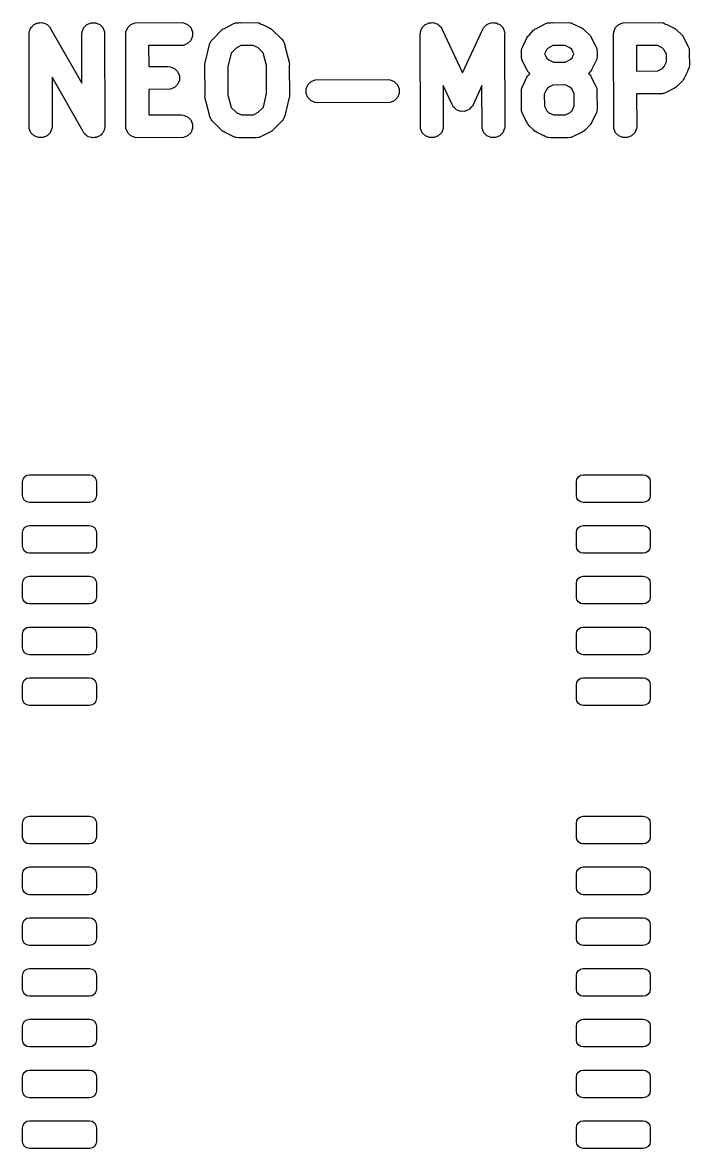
# Model space of a CAD drawing. Extents: x 19.3 to 97.8, y -81.2 to -16.9.
# Drawn here: x 20.13 to 34.58, y -80.46 to -56.06 of the extents above; entities that cross this region are included whole.
import ezdxf

# ---------------------------------------------------------------- set-up
doc = ezdxf.new("R2010")
doc.units = 0
doc.layers.add('BLACK', color=7, linetype='CONTINUOUS')

msp = doc.modelspace()

# ---------------------------------------------------------------- linework, layer by layer
at = {"layer": 'BLACK', "linetype": 'CONTINUOUS'}
for p, q in [((20.336121, -56.146484), (20.35648, -56.120196)), ((20.35648, -56.120196), (20.370316, -56.112289)), ((20.370316, -56.112289), (20.381585, -56.101021)), ((20.381585, -56.101021), (20.412305, -56.088296)), ((20.412305, -56.088296), (20.441174, -56.0718)), ((20.441174, -56.0718), (20.456982, -56.06979)), ((20.456982, -56.06979), (20.471705, -56.063692)), ((20.471705, -56.063692), (20.504956, -56.063692)), ((20.504956, -56.063692), (20.53794, -56.059499)), ((20.53794, -56.059499), (20.553315, -56.063692)), ((20.553315, -56.063692), (20.569251, -56.063692)), ((20.569251, -56.063692), (20.599967, -56.076415)), ((20.599967, -56.076415), (20.632047, -56.085164)), ((20.632047, -56.085164), (20.644647, -56.094922)), ((20.644647, -56.094922), (20.659371, -56.101021)), ((20.659371, -56.101021), (20.682881, -56.124531)), ((21.455468, -56.169995), (21.524442, -56.101021)), ((21.524442, -56.101021), (21.614562, -56.063692)), ((21.614562, -56.063692), (21.712108, -56.063692)), ((21.712108, -56.063692), (21.802228, -56.101021)), ((21.802228, -56.101021), (21.871202, -56.169995)), ((22.407849, -56.169995), (22.476823, -56.101021)), ((22.476823, -56.101021), (22.566943, -56.063692)), ((22.566943, -56.063692), (23.568097, -56.058888)), ((23.568097, -56.058888), (23.61687, -56.063692)), ((23.61687, -56.063692), (23.70699, -56.101021)), ((23.70699, -56.101021), (23.775964, -56.169995)), ((24.502923, -56.185447), (24.694389, -56.085281)), ((24.694389, -56.085281), (24.740161, -56.067766)), ((24.740161, -56.067766), (24.74912, -56.067129)), ((24.74912, -56.067129), (24.757419, -56.063692)), ((24.757419, -56.063692), (24.804964, -56.06316)), ((24.804964, -56.06316), (24.837461, -56.060851)), ((24.837461, -56.060851), (24.84311, -56.062734)), ((24.84311, -56.062734), (25.187145, -56.058888)), ((25.187145, -56.058888), (25.235918, -56.063692)), ((25.235918, -56.063692), (25.244216, -56.067129)), ((25.244216, -56.067129), (25.253176, -56.067766)), ((25.253176, -56.067766), (25.301939, -56.091039)), ((25.301939, -56.091039), (25.326038, -56.101021)), ((25.326038, -56.101021), (25.328944, -56.103927)), ((25.328944, -56.103927), (25.489425, -56.180519)), ((28.819484, -56.139311), (28.848781, -56.107321)), ((28.848781, -56.107321), (28.853832, -56.104963)), ((28.853832, -56.104963), (28.857775, -56.101021)), ((28.857775, -56.101021), (28.897859, -56.084417)), ((28.897859, -56.084417), (28.937175, -56.06607)), ((28.937175, -56.06607), (28.942745, -56.065825)), ((28.942745, -56.065825), (28.947895, -56.063692)), ((28.947895, -56.063692), (28.991282, -56.063692)), ((28.991282, -56.063692), (29.034626, -56.061787)), ((29.034626, -56.061787), (29.039865, -56.063692)), ((29.039865, -56.063692), (29.045441, -56.063692)), ((29.045441, -56.063692), (29.085529, -56.080297)), ((29.085529, -56.080297), (29.126298, -56.095122)), ((29.126298, -56.095122), (29.130409, -56.098887)), ((29.130409, -56.098887), (29.135561, -56.101021)), ((29.135561, -56.101021), (29.166244, -56.131704)), ((30.160424, -56.131704), (30.191108, -56.101021)), ((30.191108, -56.101021), (30.196259, -56.098887)), ((30.196259, -56.098887), (30.200371, -56.095122)), ((30.200371, -56.095122), (30.241143, -56.080295)), ((30.241143, -56.080295), (30.281228, -56.063692)), ((30.281228, -56.063692), (30.286803, -56.063692)), ((30.286803, -56.063692), (30.292042, -56.061787)), ((30.292042, -56.061787), (30.335386, -56.063692)), ((30.335386, -56.063692), (30.378774, -56.063692)), ((30.378774, -56.063692), (30.383924, -56.065825)), ((30.383924, -56.065825), (30.389493, -56.06607)), ((30.389493, -56.06607), (30.428804, -56.084415)), ((30.428804, -56.084415), (30.468894, -56.101021)), ((30.468894, -56.101021), (30.472836, -56.104963)), ((30.472836, -56.104963), (30.477888, -56.107321)), ((30.477888, -56.107321), (30.507184, -56.139311)), ((31.264825, -56.185448), (31.456293, -56.085281)), ((31.456293, -56.085281), (31.502065, -56.067766)), ((31.502065, -56.067766), (31.511024, -56.067129)), ((31.511024, -56.067129), (31.519323, -56.063692)), ((31.519323, -56.063692), (31.566868, -56.06316)), ((31.566868, -56.06316), (31.599365, -56.060851)), ((31.599365, -56.060851), (31.605014, -56.062734)), ((31.605014, -56.062734), (31.949049, -56.058888)), ((31.949049, -56.058888), (31.997822, -56.063692)), ((31.997822, -56.063692), (32.00612, -56.067129)), ((32.00612, -56.067129), (32.01508, -56.067766)), ((32.01508, -56.067766), (32.063843, -56.091039)), ((32.063843, -56.091039), (32.087942, -56.101021)), ((32.087942, -56.101021), (32.090848, -56.103927)), ((32.090848, -56.103927), (32.251329, -56.180519)), ((32.979277, -56.169995), (33.048251, -56.101021)), ((33.048251, -56.101021), (33.138371, -56.063692)), ((33.138371, -56.063692), (33.949049, -56.058888)), ((33.949049, -56.058888), (33.997822, -56.063692)), ((33.997822, -56.063692), (34.00612, -56.067129)), ((34.00612, -56.067129), (34.01508, -56.067766)), ((34.01508, -56.067766), (34.063843, -56.091039)), ((34.063843, -56.091039), (34.087942, -56.101021)), ((34.087942, -56.101021), (34.090848, -56.103927)), ((34.090848, -56.103927), (34.251329, -56.180519)), ((20.270478, -56.308888), (20.271713, -56.296341)), ((20.275282, -58.357661), (20.270478, -56.308888)), ((20.271089, -56.291426), (20.272824, -56.28506)), ((20.271713, -56.296341), (20.271089, -56.291426)), ((20.272824, -56.28506), (20.275282, -56.260115)), ((20.275282, -56.260115), (20.288005, -56.229398)), ((20.288005, -56.229398), (20.296754, -56.197319)), ((20.296754, -56.197319), (20.306512, -56.184718)), ((20.306512, -56.184718), (20.312611, -56.169995)), ((20.312611, -56.169995), (20.336121, -56.146484)), ((20.682881, -56.124531), (20.70917, -56.14489)), ((20.70917, -56.14489), (20.717164, -56.158814)), ((20.717164, -56.158814), (20.728345, -56.169995)), ((20.728345, -56.169995), (20.740676, -56.199766)), ((20.740676, -56.199766), (21.415836, -57.375714)), ((21.413335, -56.308888), (21.418139, -56.260115)), ((21.415836, -57.375714), (21.413335, -56.308888)), ((21.418139, -56.260115), (21.455468, -56.169995)), ((21.871202, -56.169995), (21.908531, -56.260115)), ((21.908531, -56.260115), (21.913335, -58.308888)), ((22.365716, -56.308888), (22.37052, -56.260115)), ((22.37052, -58.357661), (22.365716, -56.308888)), ((22.37052, -56.260115), (22.407849, -56.169995)), ((23.775964, -56.169995), (23.813293, -56.260115)), ((23.813293, -56.357661), (23.775964, -56.447781)), ((23.813293, -56.260115), (23.813293, -56.357661)), ((24.26923, -56.402262), (24.438939, -56.227349)), ((24.438939, -56.227349), (24.458113, -56.211613)), ((24.458113, -56.211613), (24.462437, -56.206628)), ((24.462437, -56.206628), (24.467266, -56.204101)), ((24.467266, -56.204101), (24.476824, -56.196258)), ((24.476824, -56.196258), (24.502923, -56.185447)), ((25.489425, -56.180519), (25.510418, -56.193734)), ((25.510418, -56.193734), (25.516513, -56.196259)), ((25.516513, -56.196259), (25.520364, -56.199995)), ((25.520364, -56.199995), (25.5309, -56.206628)), ((25.5309, -56.206628), (25.550542, -56.229275)), ((25.550542, -56.229275), (25.744874, -56.417825)), ((28.746668, -56.308888), (28.749826, -56.276825)), ((28.751472, -58.357661), (28.746668, -56.308888)), ((28.749567, -56.27093), (28.750718, -56.267762)), ((28.749826, -56.276825), (28.749567, -56.27093)), ((28.750718, -56.267762), (28.751472, -56.260115)), ((28.751472, -56.260115), (28.768077, -56.220026)), ((28.768077, -56.220026), (28.782902, -56.179258)), ((28.782902, -56.179258), (28.786667, -56.175146)), ((28.786667, -56.175146), (28.788801, -56.169995)), ((28.788801, -56.169995), (28.819484, -56.139311)), ((29.166244, -56.131704), (29.198235, -56.161001)), ((29.198235, -56.161001), (29.200626, -56.166086)), ((29.200626, -56.166086), (29.204535, -56.169995)), ((29.204535, -56.169995), (29.219833, -56.206928)), ((29.219833, -56.206928), (29.664174, -57.151789)), ((29.664174, -57.151789), (30.103455, -56.203167)), ((30.103455, -56.203167), (30.119874, -56.175449)), ((30.119874, -56.175449), (30.122134, -56.169995)), ((30.122134, -56.169995), (30.124518, -56.16761)), ((30.124518, -56.16761), (30.128434, -56.161001)), ((30.128434, -56.161001), (30.160424, -56.131704)), ((30.507184, -56.139311), (30.537868, -56.169995)), ((30.537868, -56.169995), (30.540001, -56.175146)), ((30.540001, -56.175146), (30.543767, -56.179258)), ((30.543767, -56.179258), (30.558591, -56.220026)), ((30.558591, -56.220026), (30.575197, -56.260115)), ((30.575197, -56.260115), (30.57521, -56.265727)), ((30.57521, -56.265727), (30.577102, -56.27093)), ((30.577102, -56.27093), (30.575317, -56.311531)), ((30.575317, -56.311531), (30.580001, -58.308888)), ((31.07199, -56.366566), (31.074515, -56.360472)), ((31.074515, -56.360472), (31.078413, -56.356364)), ((31.078413, -56.356364), (31.084884, -56.346085)), ((31.084884, -56.346085), (31.103438, -56.329992)), ((31.103438, -56.329992), (31.200843, -56.227349)), ((31.200843, -56.227349), (31.220017, -56.211613)), ((31.220017, -56.211613), (31.224341, -56.206628)), ((31.224341, -56.206628), (31.22917, -56.204101)), ((31.22917, -56.204101), (31.238728, -56.196258)), ((31.238728, -56.196258), (31.264825, -56.185448)), ((32.251329, -56.180519), (32.272322, -56.193734)), ((32.272322, -56.193734), (32.278417, -56.196259)), ((32.278417, -56.196259), (32.282524, -56.200157)), ((32.282524, -56.200157), (32.292804, -56.206628)), ((32.292804, -56.206628), (32.308896, -56.225182)), ((32.308896, -56.225182), (32.41154, -56.322587)), ((32.41154, -56.322587), (32.427275, -56.341761)), ((32.427275, -56.341761), (32.432261, -56.346085)), ((32.432261, -56.346085), (32.434787, -56.350914)), ((32.434787, -56.350914), (32.442631, -56.360472)), ((32.442631, -56.360472), (32.45344, -56.386569)), ((32.937144, -56.308888), (32.941948, -56.260115)), ((32.941948, -58.357661), (32.937144, -56.308888)), ((32.941948, -56.260115), (32.979277, -56.169995)), ((34.251329, -56.180519), (34.272322, -56.193734)), ((34.272322, -56.193734), (34.278417, -56.196259)), ((34.278417, -56.196259), (34.282524, -56.200157)), ((34.282524, -56.200157), (34.292804, -56.206628)), ((34.292804, -56.206628), (34.308896, -56.225182)), ((34.308896, -56.225182), (34.41154, -56.322587)), ((34.41154, -56.322587), (34.427275, -56.341761)), ((34.427275, -56.341761), (34.432261, -56.346085)), ((34.432261, -56.346085), (34.434787, -56.350914)), ((34.434787, -56.350914), (34.442631, -56.360472)), ((34.442631, -56.360472), (34.45344, -56.386569)), ((23.61687, -56.554084), (22.861609, -56.557708)), ((22.861609, -56.557708), (22.862679, -57.014087)), ((23.70699, -56.516755), (23.61687, -56.554084)), ((23.775964, -56.447781), (23.70699, -56.516755)), ((24.094763, -56.902741), (24.182704, -56.533968)), ((24.182704, -56.533968), (24.199194, -56.487817)), ((24.199194, -56.487817), (24.21026, -56.472881)), ((24.21026, -56.472881), (24.217373, -56.45571)), ((24.217373, -56.45571), (24.241112, -56.431242)), ((24.241112, -56.431242), (24.257266, -56.409441)), ((24.257266, -56.409441), (24.26923, -56.402262)), ((24.86027, -56.558283), (24.755687, -56.612996)), ((25.123216, -56.555343), (24.86027, -56.558283)), ((25.22415, -56.603516), (25.123216, -56.555343)), ((25.341923, -56.717785), (25.22415, -56.603516)), ((25.744874, -56.417825), (25.775965, -56.45571)), ((25.775965, -56.45571), (25.783078, -56.472882)), ((25.783078, -56.472882), (25.794143, -56.487816)), ((25.794143, -56.487816), (25.802506, -56.519785)), ((25.802506, -56.519785), (25.813294, -56.54583)), ((25.813294, -56.54583), (25.813294, -56.561024)), ((25.813294, -56.561024), (25.905871, -56.91492)), ((30.946022, -56.623809), (30.969295, -56.575045)), ((30.969295, -56.575045), (30.979277, -56.550947)), ((30.979277, -56.550947), (30.982183, -56.54804)), ((30.982183, -56.54804), (31.058775, -56.38756)), ((31.058775, -56.38756), (31.07199, -56.366566)), ((31.622174, -56.558283), (31.520549, -56.611449)), ((31.88512, -56.555343), (31.622174, -56.558283)), ((31.987106, -56.604018), (31.88512, -56.555343)), ((32.027439, -56.642293), (31.987106, -56.604018)), ((32.45344, -56.386569), (32.553608, -56.578037)), ((32.553608, -56.578037), (32.571123, -56.623809)), ((33.883895, -56.554759), (33.433037, -56.55743)), ((33.433037, -56.55743), (33.434331, -57.109557)), ((33.987106, -56.604018), (33.883895, -56.554759)), ((34.027439, -56.642293), (33.987106, -56.604018)), ((34.45344, -56.386569), (34.553608, -56.578037)), ((34.553608, -56.578037), (34.571123, -56.623809)), ((24.646658, -56.725368), (24.575839, -57.022342)), ((24.755687, -56.612996), (24.646658, -56.725368)), ((25.413439, -56.99117), (25.341923, -56.717785)), ((30.937144, -56.68984), (30.941948, -56.641067)), ((30.939262, -56.753342), (30.937144, -56.68984)), ((30.939107, -56.753809), (30.939262, -56.753342)), ((30.939429, -56.758341), (30.939107, -56.753809)), ((30.941948, -56.833851), (30.939429, -56.758341)), ((30.941948, -56.641067), (30.945385, -56.632768)), ((30.945385, -56.842149), (30.941948, -56.833851)), ((30.945385, -56.632768), (30.946022, -56.623809)), ((30.946022, -56.851109), (30.945385, -56.842149)), ((30.963537, -56.896881), (30.946022, -56.851109)), ((31.482274, -56.651782), (31.440684, -56.738923)), ((31.440684, -56.738923), (31.489705, -56.832625)), ((31.520549, -56.611449), (31.482274, -56.651782)), ((31.489705, -56.832625), (31.530037, -56.870899)), ((31.996596, -56.863468), (32.03487, -56.823136)), ((32.076459, -56.735994), (32.027439, -56.642293)), ((32.03487, -56.823136), (32.076459, -56.735994)), ((32.571123, -56.851109), (32.54785, -56.899871)), ((32.571123, -56.623809), (32.571759, -56.632768)), ((32.571759, -56.842149), (32.571123, -56.851109)), ((32.571759, -56.632768), (32.575197, -56.641067)), ((32.575197, -56.833851), (32.571759, -56.842149)), ((32.575197, -56.641067), (32.577715, -56.716576)), ((32.580001, -56.785078), (32.575197, -56.833851)), ((32.577715, -56.716576), (32.578038, -56.721109)), ((32.578038, -56.721109), (32.577882, -56.721575)), ((32.577882, -56.721575), (32.580001, -56.785078)), ((34.080782, -56.744256), (34.027439, -56.642293)), ((34.083196, -56.912354), (34.080782, -56.744256)), ((34.571123, -56.623809), (34.571759, -56.632768)), ((34.571759, -56.632768), (34.575197, -56.641067)), ((34.575197, -56.641067), (34.575918, -56.691281)), ((34.575918, -56.691281), (34.578038, -56.721109)), ((34.578038, -56.721109), (34.576416, -56.725973)), ((34.576416, -56.725973), (34.580001, -56.975554)), ((22.862679, -57.014087), (23.282383, -57.011269)), ((23.282383, -57.011269), (23.331156, -57.016073)), ((23.331156, -57.016073), (23.421276, -57.053402)), ((23.421276, -57.053402), (23.49025, -57.122376)), ((24.080002, -56.975554), (24.08084, -56.967045)), ((24.084376, -57.626967), (24.080002, -56.975554)), ((24.080298, -56.963402), (24.081832, -56.956965)), ((24.08084, -56.967045), (24.080298, -56.963402)), ((24.081832, -56.956965), (24.084806, -56.926781)), ((24.084806, -56.926781), (24.094763, -56.902741)), ((24.575839, -57.022342), (24.579897, -57.626603)), ((25.417497, -57.595432), (25.413439, -56.99117)), ((25.905871, -56.91492), (25.907121, -56.923378)), ((25.907121, -56.923378), (25.908531, -56.926781)), ((25.908531, -56.926781), (25.908574, -56.933203)), ((25.908574, -56.933203), (25.913039, -56.963402)), ((25.913039, -56.963402), (25.90896, -56.990807)), ((25.90896, -56.990807), (25.913335, -57.642221)), ((31.063707, -57.088355), (30.963537, -56.896881)), ((31.074515, -57.114446), (31.063707, -57.088355)), ((31.530037, -56.870899), (31.632025, -56.919574)), ((31.632025, -56.919574), (31.89497, -56.916634)), ((31.89497, -56.916634), (31.996596, -56.863468)), ((32.45837, -57.087357), (32.445157, -57.108345)), ((32.534961, -56.926877), (32.45837, -57.087357)), ((32.537868, -56.923971), (32.534961, -56.926877)), ((32.54785, -56.899871), (32.537868, -56.923971)), ((33.89552, -57.106824), (33.996596, -57.053945)), ((33.996596, -57.053945), (34.034869, -57.013614)), ((34.034869, -57.013614), (34.083196, -56.912354)), ((34.54785, -57.090347), (34.537868, -57.114447)), ((34.571123, -57.041585), (34.54785, -57.090347)), ((34.571759, -57.032625), (34.571123, -57.041585)), ((34.575197, -57.024327), (34.571759, -57.032625)), ((34.580001, -56.975554), (34.575197, -57.024327)), ((21.443136, -58.418009), (20.767976, -57.242061)), ((20.767976, -57.242061), (20.770478, -58.308888)), ((23.49025, -57.122376), (23.527579, -57.212496)), ((23.527579, -57.310042), (23.49025, -57.400162)), ((23.527579, -57.212496), (23.527579, -57.310042)), ((26.312611, -57.40809), (26.381585, -57.339116)), ((26.381585, -57.339116), (26.471705, -57.301787)), ((26.471705, -57.301787), (28.044288, -57.296983)), ((28.044288, -57.296983), (28.093061, -57.301787)), ((28.093061, -57.301787), (28.183181, -57.339116)), ((28.183181, -57.339116), (28.252155, -57.40809)), ((30.982183, -57.405183), (31.058775, -57.244703)), ((31.058775, -57.244703), (31.07199, -57.223709)), ((31.07199, -57.223709), (31.074515, -57.217615)), ((31.082355, -57.124), (31.074515, -57.114446)), ((31.074515, -57.217615), (31.078413, -57.213507)), ((31.078413, -57.213507), (31.084884, -57.203228)), ((31.084884, -57.128833), (31.082355, -57.124)), ((31.089871, -57.133158), (31.084884, -57.128833)), ((31.084884, -57.203228), (31.103438, -57.187135)), ((31.105605, -57.152331), (31.089871, -57.133158)), ((31.103438, -57.187135), (31.121843, -57.16774)), ((31.121843, -57.16774), (31.105605, -57.152331)), ((32.41371, -57.144921), (32.395301, -57.16432)), ((32.395301, -57.16432), (32.41154, -57.17973)), ((32.41154, -57.17973), (32.427275, -57.198904)), ((32.432261, -57.128833), (32.41371, -57.144921)), ((32.427275, -57.198904), (32.432261, -57.203228)), ((32.438729, -57.118557), (32.432261, -57.128833)), ((32.432261, -57.203228), (32.434787, -57.208057)), ((32.434787, -57.208057), (32.442631, -57.217615)), ((32.442631, -57.114446), (32.438729, -57.118557)), ((32.445157, -57.108345), (32.442631, -57.114446)), ((32.442631, -57.217615), (32.45344, -57.243712)), ((32.45344, -57.243712), (32.553608, -57.43518)), ((33.434331, -57.109557), (33.89552, -57.106824)), ((34.413712, -57.335396), (34.316303, -57.438045)), ((34.432261, -57.319309), (34.413712, -57.335396)), ((34.438729, -57.309033), (34.432261, -57.319309)), ((34.442632, -57.304921), (34.438729, -57.309033)), ((34.445159, -57.298818), (34.442632, -57.304921)), ((34.45837, -57.277833), (34.445159, -57.298818)), ((34.534961, -57.117353), (34.45837, -57.277833)), ((34.537868, -57.114447), (34.534961, -57.117353)), ((23.331156, -57.506465), (22.863841, -57.509602)), ((22.863841, -57.509602), (22.865137, -58.062261)), ((23.421276, -57.469136), (23.331156, -57.506465)), ((23.49025, -57.400162), (23.421276, -57.469136)), ((26.275282, -57.49821), (26.312611, -57.40809)), ((26.275282, -57.595756), (26.275282, -57.49821)), ((28.252155, -57.40809), (28.289484, -57.49821)), ((28.289484, -57.49821), (28.289484, -57.595756)), ((29.437247, -57.833204), (29.244592, -57.423536)), ((29.244592, -57.423536), (29.246668, -58.308888)), ((30.082622, -57.426955), (29.889881, -57.84318)), ((30.084805, -58.357661), (30.082622, -57.426955)), ((30.937144, -57.546983), (30.941948, -57.49821)), ((30.94099, -57.891016), (30.937144, -57.546983)), ((30.941948, -57.49821), (30.945385, -57.489911)), ((30.945385, -57.489911), (30.946022, -57.480952)), ((30.946022, -57.480952), (30.969295, -57.432188)), ((30.969295, -57.432188), (30.979277, -57.40809)), ((30.979277, -57.40809), (30.982183, -57.405183)), ((31.482274, -57.508925), (31.433599, -57.610911)), ((31.52055, -57.46859), (31.482274, -57.508925)), ((31.622174, -57.415425), (31.52055, -57.46859)), ((31.88512, -57.412485), (31.622174, -57.415425)), ((31.987105, -57.46116), (31.88512, -57.412485)), ((32.027439, -57.499436), (31.987105, -57.46116)), ((32.080605, -57.601061), (32.027439, -57.499436)), ((32.553608, -57.43518), (32.571123, -57.480952)), ((32.571123, -57.480952), (32.571759, -57.489911)), ((32.571759, -57.489911), (32.575197, -57.49821)), ((32.575197, -57.49821), (32.575728, -57.545755)), ((32.575728, -57.545755), (32.578038, -57.578252)), ((32.578038, -57.578252), (32.576154, -57.583901)), ((32.576154, -57.583901), (32.580001, -57.927935)), ((34.060852, -57.580114), (34.01508, -57.597629)), ((34.252322, -57.479945), (34.060852, -57.580114)), ((34.278418, -57.469136), (34.252322, -57.479945)), ((34.287973, -57.461294), (34.278418, -57.469136)), ((34.292804, -57.458767), (34.287973, -57.461294)), ((34.297128, -57.453781), (34.292804, -57.458767)), ((34.316303, -57.438045), (34.297128, -57.453781)), ((24.080298, -57.654373), (24.084376, -57.626967)), ((24.084762, -57.684571), (24.080298, -57.654373)), ((24.084806, -57.690994), (24.084762, -57.684571)), ((24.086215, -57.694396), (24.084806, -57.690994)), ((24.087466, -57.702855), (24.086215, -57.694396)), ((24.180044, -58.056753), (24.087466, -57.702855)), ((24.579897, -57.626603), (24.651413, -57.89999)), ((25.346678, -57.892407), (25.417497, -57.595432)), ((25.898573, -57.715033), (25.810633, -58.083807)), ((25.908531, -57.690994), (25.898573, -57.715033)), ((25.911504, -57.660809), (25.908531, -57.690994)), ((25.913039, -57.654373), (25.911504, -57.660809)), ((25.913335, -57.642221), (25.912496, -57.650729)), ((25.912496, -57.650729), (25.913039, -57.654373)), ((26.312611, -57.685876), (26.275282, -57.595756)), ((26.381585, -57.75485), (26.312611, -57.685876)), ((26.471705, -57.792179), (26.381585, -57.75485)), ((26.520478, -57.796983), (26.471705, -57.792179)), ((28.093061, -57.792179), (26.520478, -57.796983)), ((28.183181, -57.75485), (28.093061, -57.792179)), ((28.252155, -57.685876), (28.183181, -57.75485)), ((28.289484, -57.595756), (28.252155, -57.685876)), ((31.433599, -57.610911), (31.436539, -57.873856)), ((32.083545, -57.864005), (32.080605, -57.601061)), ((33.910803, -57.602218), (33.435493, -57.605035)), ((33.435493, -57.605035), (33.437144, -58.308888)), ((33.91778, -57.604544), (33.910803, -57.602218)), ((33.95411, -57.601962), (33.91778, -57.604544)), ((33.997822, -57.601703), (33.95411, -57.601962)), ((34.00612, -57.598265), (33.997822, -57.601703)), ((34.01508, -57.597629), (34.00612, -57.598265)), ((22.865137, -58.062261), (23.568097, -58.058888)), ((23.568097, -58.058888), (23.61687, -58.063692)), ((23.61687, -58.063692), (23.70699, -58.101021)), ((24.180044, -58.071944), (24.180044, -58.056753)), ((24.190829, -58.097983), (24.180044, -58.071944)), ((24.651413, -57.89999), (24.769186, -58.014259)), ((24.769186, -58.014259), (24.870121, -58.062432)), ((24.870121, -58.062432), (25.133066, -58.059492)), ((25.133066, -58.059492), (25.23765, -58.004778)), ((25.23765, -58.004778), (25.346678, -57.892407)), ((29.449569, -57.867089), (29.437247, -57.833204)), ((29.456996, -57.875199), (29.449569, -57.867089)), ((29.461768, -57.885346), (29.456996, -57.875199)), ((29.48979, -57.911008), (29.461768, -57.885346)), ((29.515448, -57.939026), (29.48979, -57.911008)), ((29.525511, -57.943722), (29.515448, -57.939026)), ((29.533705, -57.951226), (29.525511, -57.943722)), ((29.569422, -57.964213), (29.533705, -57.951226)), ((29.603843, -57.980277), (29.569422, -57.964213)), ((29.614936, -57.980764), (29.603843, -57.980277)), ((29.625377, -57.984561), (29.614936, -57.980764)), ((29.663342, -57.982892), (29.625377, -57.984561)), ((29.701294, -57.98456), (29.663342, -57.982892)), ((29.71173, -57.980764), (29.701294, -57.98456)), ((29.722828, -57.980277), (29.71173, -57.980764)), ((29.757258, -57.964209), (29.722828, -57.980277)), ((29.792965, -57.951225), (29.757258, -57.964209)), ((29.801156, -57.943723), (29.792965, -57.951225)), ((29.811222, -57.939026), (29.801156, -57.943723)), ((29.836884, -57.911003), (29.811222, -57.939026)), ((29.864902, -57.885346), (29.836884, -57.911003)), ((29.873181, -57.87137), (29.864902, -57.885346)), ((29.877102, -57.867089), (29.873181, -57.87137)), ((29.879302, -57.861036), (29.877102, -57.867089)), ((29.889881, -57.84318), (29.879302, -57.861036)), ((30.939107, -57.896666), (30.94099, -57.891016)), ((30.941416, -57.929162), (30.939107, -57.896666)), ((30.941948, -57.976708), (30.941416, -57.929162)), ((30.945385, -57.985006), (30.941948, -57.976708)), ((30.946022, -57.993966), (30.945385, -57.985006)), ((30.963537, -58.039738), (30.946022, -57.993966)), ((31.063705, -58.231206), (30.963537, -58.039738)), ((31.436539, -57.873856), (31.489706, -57.975483)), ((31.489706, -57.975483), (31.530036, -58.013756)), ((31.530036, -58.013756), (31.632025, -58.062432)), ((31.632025, -58.062432), (31.89497, -58.059492)), ((31.89497, -58.059492), (31.996596, -58.006326)), ((31.996596, -58.006326), (32.034869, -57.965995)), ((32.034869, -57.965995), (32.083545, -57.864005)), ((32.534961, -58.069734), (32.45837, -58.230214)), ((32.537868, -58.066828), (32.534961, -58.069734)), ((32.54785, -58.042728), (32.537868, -58.066828)), ((32.571123, -57.993966), (32.54785, -58.042728)), ((32.571759, -57.985006), (32.571123, -57.993966)), ((32.575197, -57.976708), (32.571759, -57.985006)), ((32.580001, -57.927935), (32.575197, -57.976708)), ((20.770478, -58.308888), (20.765674, -58.357661)), ((21.913335, -58.308888), (21.912099, -58.321434)), ((23.70699, -58.101021), (23.775964, -58.169995)), ((23.775964, -58.169995), (23.813293, -58.260115)), ((23.813293, -58.260115), (23.813293, -58.357661)), ((24.199194, -58.129958), (24.190829, -58.097983)), ((24.210259, -58.144892), (24.199194, -58.129958)), ((24.217372, -58.162064), (24.210259, -58.144892)), ((24.248463, -58.199949), (24.217372, -58.162064)), ((24.442797, -58.388503), (24.248463, -58.199949)), ((25.724108, -58.215511), (25.554398, -58.390426)), ((25.736071, -58.208334), (25.724108, -58.215511)), ((25.752222, -58.186535), (25.736071, -58.208334)), ((25.775965, -58.162065), (25.752222, -58.186535)), ((25.783077, -58.144892), (25.775965, -58.162065)), ((25.794143, -58.129959), (25.783077, -58.144892)), ((25.810633, -58.083807), (25.794143, -58.129959)), ((29.246668, -58.308888), (29.241864, -58.357661)), ((30.580001, -58.308888), (30.575197, -58.357661)), ((31.074514, -58.257302), (31.063705, -58.231206)), ((31.082356, -58.266858), (31.074514, -58.257302)), ((31.084884, -58.27169), (31.082356, -58.266858)), ((31.08987, -58.276014), (31.084884, -58.27169)), ((31.105604, -58.295187), (31.08987, -58.276014)), ((31.208251, -58.392596), (31.105604, -58.295187)), ((32.413712, -58.287777), (32.316303, -58.390426)), ((32.432261, -58.27169), (32.413712, -58.287777)), ((32.438729, -58.261414), (32.432261, -58.27169)), ((32.442632, -58.257302), (32.438729, -58.261414)), ((32.445159, -58.251199), (32.442632, -58.257302)), ((32.45837, -58.230214), (32.445159, -58.251199)), ((33.437144, -58.308888), (33.43234, -58.357661)), ((20.312611, -58.447781), (20.275282, -58.357661)), ((20.381585, -58.516755), (20.312611, -58.447781)), ((20.471705, -58.554084), (20.381585, -58.516755)), ((20.569251, -58.554084), (20.471705, -58.554084)), ((20.659371, -58.516755), (20.569251, -58.554084)), ((20.728345, -58.447781), (20.659371, -58.516755)), ((20.765674, -58.357661), (20.728345, -58.447781)), ((21.455468, -58.447781), (21.443136, -58.418009)), ((21.466648, -58.458961), (21.455468, -58.447781)), ((21.474643, -58.472886), (21.466648, -58.458961)), ((21.500931, -58.493244), (21.474643, -58.472886)), ((21.524442, -58.516755), (21.500931, -58.493244)), ((21.539165, -58.522853), (21.524442, -58.516755)), ((21.551766, -58.532612), (21.539165, -58.522853)), ((21.583845, -58.54136), (21.551766, -58.532612)), ((21.614562, -58.554084), (21.583845, -58.54136)), ((21.630498, -58.554084), (21.614562, -58.554084)), ((21.645873, -58.558277), (21.630498, -58.554084)), ((21.678857, -58.554084), (21.645873, -58.558277)), ((21.712108, -58.554084), (21.678857, -58.554084)), ((21.72683, -58.547985), (21.712108, -58.554084)), ((21.742639, -58.545976), (21.72683, -58.547985)), ((21.771505, -58.52948), (21.742639, -58.545976)), ((21.802228, -58.516755), (21.771505, -58.52948)), ((21.813498, -58.505484), (21.802228, -58.516755)), ((21.827333, -58.497579), (21.813498, -58.505484)), ((21.847689, -58.471293), (21.827333, -58.497579)), ((21.871202, -58.447781), (21.847689, -58.471293)), ((21.8773, -58.433057), (21.871202, -58.447781)), ((21.887059, -58.420457), (21.8773, -58.433057)), ((21.895807, -58.388377), (21.887059, -58.420457)), ((21.908531, -58.357661), (21.895807, -58.388377)), ((21.910988, -58.332715), (21.908531, -58.357661)), ((21.912724, -58.32635), (21.910988, -58.332715)), ((21.912099, -58.321434), (21.912724, -58.32635)), ((22.407849, -58.447781), (22.37052, -58.357661)), ((22.476823, -58.516755), (22.407849, -58.447781)), ((22.566943, -58.554084), (22.476823, -58.516755)), ((22.615716, -58.558888), (22.566943, -58.554084)), ((23.61687, -58.554084), (22.615716, -58.558888)), ((23.70699, -58.516755), (23.61687, -58.554084)), ((23.775964, -58.447781), (23.70699, -58.516755)), ((23.813293, -58.357661), (23.775964, -58.447781)), ((24.462437, -58.411148), (24.442797, -58.388503)), ((24.472969, -58.417778), (24.462437, -58.411148)), ((24.476823, -58.421517), (24.472969, -58.417778)), ((24.482922, -58.424043), (24.476823, -58.421517)), ((24.503913, -58.437257), (24.482922, -58.424043)), ((24.664392, -58.513848), (24.503913, -58.437257)), ((24.667299, -58.516755), (24.664392, -58.513848)), ((24.691398, -58.526737), (24.667299, -58.516755)), ((24.740161, -58.55001), (24.691398, -58.526737)), ((24.74912, -58.550646), (24.740161, -58.55001)), ((24.757419, -58.554084), (24.74912, -58.550646)), ((24.806192, -58.558888), (24.757419, -58.554084)), ((25.150226, -58.555041), (24.806192, -58.558888)), ((25.155876, -58.556925), (25.150226, -58.555041)), ((25.188372, -58.554615), (25.155876, -58.556925)), ((25.235918, -58.554084), (25.188372, -58.554615)), ((25.244216, -58.550646), (25.235918, -58.554084)), ((25.253176, -58.55001), (25.244216, -58.550646)), ((25.298948, -58.532495), (25.253176, -58.55001)), ((25.490418, -58.432326), (25.298948, -58.532495)), ((25.516514, -58.421517), (25.490418, -58.432326)), ((25.526068, -58.413675), (25.516514, -58.421517)), ((25.5309, -58.411148), (25.526068, -58.413675)), ((25.535225, -58.40616), (25.5309, -58.411148)), ((25.554398, -58.390426), (25.535225, -58.40616)), ((28.788801, -58.447781), (28.751472, -58.357661)), ((28.857775, -58.516755), (28.788801, -58.447781)), ((28.947895, -58.554084), (28.857775, -58.516755)), ((29.045441, -58.554084), (28.947895, -58.554084)), ((29.135561, -58.516755), (29.045441, -58.554084)), ((29.204535, -58.447781), (29.135561, -58.516755)), ((29.241864, -58.357661), (29.204535, -58.447781)), ((30.122134, -58.447781), (30.084805, -58.357661)), ((30.191108, -58.516755), (30.122134, -58.447781)), ((30.281228, -58.554084), (30.191108, -58.516755)), ((30.378774, -58.554084), (30.281228, -58.554084)), ((30.468894, -58.516755), (30.378774, -58.554084)), ((30.537868, -58.447781), (30.468894, -58.516755)), ((30.575197, -58.357661), (30.537868, -58.447781)), ((31.224341, -58.411148), (31.208251, -58.392596)), ((31.234616, -58.417616), (31.224341, -58.411148)), ((31.238727, -58.421517), (31.234616, -58.417616)), ((31.244826, -58.424043), (31.238727, -58.421517)), ((31.265817, -58.437257), (31.244826, -58.424043)), ((31.426296, -58.513848), (31.265817, -58.437257)), ((31.429203, -58.516755), (31.426296, -58.513848)), ((31.453302, -58.526737), (31.429203, -58.516755)), ((31.502065, -58.55001), (31.453302, -58.526737)), ((31.511024, -58.550646), (31.502065, -58.55001)), ((31.519323, -58.554084), (31.511024, -58.550646)), ((31.568096, -58.558888), (31.519323, -58.554084)), ((31.91213, -58.555041), (31.568096, -58.558888)), ((31.91778, -58.556925), (31.91213, -58.555041)), ((31.950276, -58.554615), (31.91778, -58.556925)), ((31.997822, -58.554084), (31.950276, -58.554615)), ((32.00612, -58.550646), (31.997822, -58.554084)), ((32.01508, -58.55001), (32.00612, -58.550646)), ((32.060852, -58.532495), (32.01508, -58.55001)), ((32.252322, -58.432326), (32.060852, -58.532495)), ((32.278418, -58.421517), (32.252322, -58.432326)), ((32.287973, -58.413675), (32.278418, -58.421517)), ((32.292804, -58.411148), (32.287973, -58.413675)), ((32.297128, -58.406162), (32.292804, -58.411148)), ((32.316303, -58.390426), (32.297128, -58.406162)), ((32.979277, -58.447781), (32.941948, -58.357661)), ((33.048251, -58.516755), (32.979277, -58.447781)), ((33.138371, -58.554084), (33.048251, -58.516755)), ((33.235917, -58.554084), (33.138371, -58.554084)), ((33.326037, -58.516755), (33.235917, -58.554084)), ((33.395011, -58.447781), (33.326037, -58.516755)), ((33.43234, -58.357661), (33.395011, -58.447781)), ((20.172875, -65.903184), (20.221538, -65.870668)), ((20.221538, -65.870668), (20.278941, -65.85925)), ((20.278941, -65.85925), (21.578941, -65.85925)), ((21.578941, -65.85925), (21.636344, -65.870668)), ((21.636344, -65.870668), (21.685007, -65.903184)), ((32.172875, -65.903184), (32.221538, -65.870668)), ((32.221538, -65.870668), (32.278941, -65.85925)), ((32.278941, -65.85925), (33.578941, -65.85925)), ((33.578941, -65.85925), (33.636344, -65.870668)), ((33.636344, -65.870668), (33.685007, -65.903184)), ((20.128941, -66.00925), (20.140359, -65.951847)), ((20.128941, -66.30925), (20.128941, -66.00925)), ((20.140359, -65.951847), (20.172875, -65.903184)), ((21.685007, -65.903184), (21.717523, -65.951847)), ((21.717523, -65.951847), (21.728941, -66.00925)), ((21.728941, -66.00925), (21.728941, -66.30925)), ((32.128941, -66.00925), (32.140359, -65.951847)), ((32.128941, -66.30925), (32.128941, -66.00925)), ((32.140359, -65.951847), (32.172875, -65.903184)), ((33.685007, -65.903184), (33.717523, -65.951847)), ((33.717523, -65.951847), (33.728941, -66.00925)), ((33.728941, -66.00925), (33.728941, -66.30925)), ((20.140359, -66.366653), (20.128941, -66.30925)), ((20.172875, -66.415316), (20.140359, -66.366653)), ((21.717523, -66.366653), (21.685007, -66.415316)), ((21.728941, -66.30925), (21.717523, -66.366653)), ((32.140359, -66.366653), (32.128941, -66.30925)), ((32.172875, -66.415316), (32.140359, -66.366653)), ((33.717523, -66.366653), (33.685007, -66.415316)), ((33.728941, -66.30925), (33.717523, -66.366653)), ((20.221538, -66.447832), (20.172875, -66.415316)), ((20.278941, -66.45925), (20.221538, -66.447832)), ((21.578941, -66.45925), (20.278941, -66.45925)), ((21.636344, -66.447832), (21.578941, -66.45925)), ((21.685007, -66.415316), (21.636344, -66.447832)), ((32.221538, -66.447832), (32.172875, -66.415316)), ((32.278941, -66.45925), (32.221538, -66.447832)), ((33.578941, -66.45925), (32.278941, -66.45925)), ((33.636344, -66.447832), (33.578941, -66.45925)), ((33.685007, -66.415316), (33.636344, -66.447832)), ((20.128941, -67.10925), (20.140359, -67.051847)), ((20.140359, -67.051847), (20.172875, -67.003184)), ((20.172875, -67.003184), (20.221538, -66.970668)), ((20.221538, -66.970668), (20.278941, -66.95925)), ((20.278941, -66.95925), (21.578941, -66.95925)), ((21.578941, -66.95925), (21.636344, -66.970668)), ((21.636344, -66.970668), (21.685007, -67.003184)), ((21.685007, -67.003184), (21.717523, -67.051847)), ((21.717523, -67.051847), (21.728941, -67.10925)), ((32.128941, -67.10925), (32.140359, -67.051847)), ((32.140359, -67.051847), (32.172875, -67.003184)), ((32.172875, -67.003184), (32.221538, -66.970668)), ((32.221538, -66.970668), (32.278941, -66.95925)), ((32.278941, -66.95925), (33.578941, -66.95925)), ((33.578941, -66.95925), (33.636344, -66.970668)), ((33.636344, -66.970668), (33.685007, -67.003184)), ((33.685007, -67.003184), (33.717523, -67.051847)), ((33.717523, -67.051847), (33.728941, -67.10925)), ((20.128941, -67.40925), (20.128941, -67.10925)), ((21.728941, -67.10925), (21.728941, -67.40925)), ((32.128941, -67.40925), (32.128941, -67.10925)), ((33.728941, -67.10925), (33.728941, -67.40925)), ((20.140359, -67.466653), (20.128941, -67.40925)), ((20.172875, -67.515316), (20.140359, -67.466653)), ((20.221538, -67.547832), (20.172875, -67.515316)), ((20.278941, -67.55925), (20.221538, -67.547832)), ((21.578941, -67.55925), (20.278941, -67.55925)), ((21.636344, -67.547832), (21.578941, -67.55925)), ((21.685007, -67.515316), (21.636344, -67.547832)), ((21.717523, -67.466653), (21.685007, -67.515316)), ((21.728941, -67.40925), (21.717523, -67.466653)), ((32.140359, -67.466653), (32.128941, -67.40925)), ((32.172875, -67.515316), (32.140359, -67.466653)), ((32.221538, -67.547832), (32.172875, -67.515316)), ((32.278941, -67.55925), (32.221538, -67.547832)), ((33.578941, -67.55925), (32.278941, -67.55925)), ((33.636344, -67.547832), (33.578941, -67.55925)), ((33.685007, -67.515316), (33.636344, -67.547832)), ((33.717523, -67.466653), (33.685007, -67.515316)), ((33.728941, -67.40925), (33.717523, -67.466653)), ((20.172875, -68.103184), (20.221538, -68.070668)), ((20.221538, -68.070668), (20.278941, -68.05925)), ((20.278941, -68.05925), (21.578941, -68.05925)), ((21.578941, -68.05925), (21.636344, -68.070668)), ((21.636344, -68.070668), (21.685007, -68.103184)), ((32.172875, -68.103184), (32.221538, -68.070668)), ((32.221538, -68.070668), (32.278941, -68.05925)), ((32.278941, -68.05925), (33.578941, -68.05925)), ((33.578941, -68.05925), (33.636344, -68.070668)), ((33.636344, -68.070668), (33.685007, -68.103184)), ((20.128941, -68.20925), (20.140359, -68.151847)), ((20.128941, -68.50925), (20.128941, -68.20925)), ((20.140359, -68.151847), (20.172875, -68.103184)), ((21.685007, -68.103184), (21.717523, -68.151847)), ((21.717523, -68.151847), (21.728941, -68.20925)), ((21.728941, -68.20925), (21.728941, -68.50925)), ((32.128941, -68.20925), (32.140359, -68.151847)), ((32.128941, -68.50925), (32.128941, -68.20925)), ((32.140359, -68.151847), (32.172875, -68.103184)), ((33.685007, -68.103184), (33.717523, -68.151847)), ((33.717523, -68.151847), (33.728941, -68.20925)), ((33.728941, -68.20925), (33.728941, -68.50925)), ((20.140359, -68.566653), (20.128941, -68.50925)), ((21.728941, -68.50925), (21.717523, -68.566653)), ((32.140359, -68.566653), (32.128941, -68.50925)), ((33.728941, -68.50925), (33.717523, -68.566653)), ((20.172875, -68.615316), (20.140359, -68.566653)), ((20.221538, -68.647832), (20.172875, -68.615316)), ((20.278941, -68.65925), (20.221538, -68.647832)), ((21.578941, -68.65925), (20.278941, -68.65925)), ((21.636344, -68.647832), (21.578941, -68.65925)), ((21.685007, -68.615316), (21.636344, -68.647832)), ((21.717523, -68.566653), (21.685007, -68.615316)), ((32.172875, -68.615316), (32.140359, -68.566653)), ((32.221538, -68.647832), (32.172875, -68.615316)), ((32.278941, -68.65925), (32.221538, -68.647832)), ((33.578941, -68.65925), (32.278941, -68.65925)), ((33.636344, -68.647832), (33.578941, -68.65925)), ((33.685007, -68.615316), (33.636344, -68.647832)), ((33.717523, -68.566653), (33.685007, -68.615316)), ((20.128941, -69.30925), (20.140359, -69.251847)), ((20.140359, -69.251847), (20.172875, -69.203184)), ((20.172875, -69.203184), (20.221538, -69.170668)), ((20.221538, -69.170668), (20.278941, -69.15925)), ((20.278941, -69.15925), (21.578941, -69.15925)), ((21.578941, -69.15925), (21.636344, -69.170668)), ((21.636344, -69.170668), (21.685007, -69.203184)), ((21.685007, -69.203184), (21.717523, -69.251847)), ((21.717523, -69.251847), (21.728941, -69.30925)), ((32.128941, -69.30925), (32.140359, -69.251847)), ((32.140359, -69.251847), (32.172875, -69.203184)), ((32.172875, -69.203184), (32.221538, -69.170668)), ((32.221538, -69.170668), (32.278941, -69.15925)), ((32.278941, -69.15925), (33.578941, -69.15925)), ((33.578941, -69.15925), (33.636344, -69.170668)), ((33.636344, -69.170668), (33.685007, -69.203184)), ((33.685007, -69.203184), (33.717523, -69.251847)), ((33.717523, -69.251847), (33.728941, -69.30925)), ((20.128941, -69.60925), (20.128941, -69.30925)), ((21.728941, -69.30925), (21.728941, -69.60925)), ((32.128941, -69.60925), (32.128941, -69.30925)), ((33.728941, -69.30925), (33.728941, -69.60925)), ((20.140359, -69.666653), (20.128941, -69.60925)), ((20.172875, -69.715316), (20.140359, -69.666653)), ((20.221538, -69.747832), (20.172875, -69.715316)), ((20.278941, -69.75925), (20.221538, -69.747832)), ((21.578941, -69.75925), (20.278941, -69.75925)), ((21.636344, -69.747832), (21.578941, -69.75925)), ((21.685007, -69.715316), (21.636344, -69.747832)), ((21.717523, -69.666653), (21.685007, -69.715316)), ((21.728941, -69.60925), (21.717523, -69.666653)), ((32.140359, -69.666653), (32.128941, -69.60925)), ((32.172875, -69.715316), (32.140359, -69.666653)), ((32.221538, -69.747832), (32.172875, -69.715316)), ((32.278941, -69.75925), (32.221538, -69.747832)), ((33.578941, -69.75925), (32.278941, -69.75925)), ((33.636344, -69.747832), (33.578941, -69.75925)), ((33.685007, -69.715316), (33.636344, -69.747832)), ((33.717523, -69.666653), (33.685007, -69.715316)), ((33.728941, -69.60925), (33.717523, -69.666653)), ((20.172875, -70.303184), (20.221538, -70.270668)), ((20.221538, -70.270668), (20.278941, -70.25925)), ((20.278941, -70.25925), (21.578941, -70.25925)), ((21.578941, -70.25925), (21.636344, -70.270668)), ((21.636344, -70.270668), (21.685007, -70.303184)), ((32.172875, -70.303184), (32.221538, -70.270668)), ((32.221538, -70.270668), (32.278941, -70.25925)), ((32.278941, -70.25925), (33.578941, -70.25925)), ((33.578941, -70.25925), (33.636344, -70.270668)), ((33.636344, -70.270668), (33.685007, -70.303184)), ((20.128941, -70.40925), (20.140359, -70.351847)), ((20.128941, -70.70925), (20.128941, -70.40925)), ((20.140359, -70.351847), (20.172875, -70.303184)), ((21.685007, -70.303184), (21.717523, -70.351847)), ((21.717523, -70.351847), (21.728941, -70.40925)), ((21.728941, -70.40925), (21.728941, -70.70925)), ((32.128941, -70.40925), (32.140359, -70.351847)), ((32.128941, -70.70925), (32.128941, -70.40925)), ((32.140359, -70.351847), (32.172875, -70.303184)), ((33.685007, -70.303184), (33.717523, -70.351847)), ((33.717523, -70.351847), (33.728941, -70.40925)), ((33.728941, -70.40925), (33.728941, -70.70925)), ((20.140359, -70.766653), (20.128941, -70.70925)), ((21.728941, -70.70925), (21.717523, -70.766653)), ((32.140359, -70.766653), (32.128941, -70.70925)), ((33.728941, -70.70925), (33.717523, -70.766653)), ((20.172875, -70.815316), (20.140359, -70.766653)), ((20.221538, -70.847832), (20.172875, -70.815316)), ((20.278941, -70.85925), (20.221538, -70.847832)), ((21.578941, -70.85925), (20.278941, -70.85925)), ((21.636344, -70.847832), (21.578941, -70.85925)), ((21.685007, -70.815316), (21.636344, -70.847832)), ((21.717523, -70.766653), (21.685007, -70.815316)), ((32.172875, -70.815316), (32.140359, -70.766653)), ((32.221538, -70.847832), (32.172875, -70.815316)), ((32.278941, -70.85925), (32.221538, -70.847832)), ((33.578941, -70.85925), (32.278941, -70.85925)), ((33.636344, -70.847832), (33.578941, -70.85925)), ((33.685007, -70.815316), (33.636344, -70.847832)), ((33.717523, -70.766653), (33.685007, -70.815316)), ((20.128941, -73.40925), (20.140359, -73.351847)), ((20.128941, -73.70925), (20.128941, -73.40925)), ((20.140359, -73.351847), (20.172875, -73.303184)), ((20.172875, -73.303184), (20.221538, -73.270668)), ((20.221538, -73.270668), (20.278941, -73.25925)), ((20.278941, -73.25925), (21.578941, -73.25925)), ((21.578941, -73.25925), (21.636344, -73.270668)), ((21.636344, -73.270668), (21.685007, -73.303184)), ((21.685007, -73.303184), (21.717523, -73.351847)), ((21.717523, -73.351847), (21.728941, -73.40925)), ((21.728941, -73.40925), (21.728941, -73.70925)), ((32.128941, -73.40925), (32.140359, -73.351847)), ((32.128941, -73.70925), (32.128941, -73.40925)), ((32.140359, -73.351847), (32.172875, -73.303184)), ((32.172875, -73.303184), (32.221538, -73.270668)), ((32.221538, -73.270668), (32.278941, -73.25925)), ((32.278941, -73.25925), (33.578941, -73.25925)), ((33.578941, -73.25925), (33.636344, -73.270668)), ((33.636344, -73.270668), (33.685007, -73.303184)), ((33.685007, -73.303184), (33.717523, -73.351847)), ((33.717523, -73.351847), (33.728941, -73.40925)), ((33.728941, -73.40925), (33.728941, -73.70925)), ((20.140359, -73.766653), (20.128941, -73.70925)), ((20.172875, -73.815316), (20.140359, -73.766653)), ((20.221538, -73.847832), (20.172875, -73.815316)), ((20.278941, -73.85925), (20.221538, -73.847832)), ((21.578941, -73.85925), (20.278941, -73.85925)), ((21.636344, -73.847832), (21.578941, -73.85925)), ((21.685007, -73.815316), (21.636344, -73.847832)), ((21.717523, -73.766653), (21.685007, -73.815316)), ((21.728941, -73.70925), (21.717523, -73.766653)), ((32.140359, -73.766653), (32.128941, -73.70925)), ((32.172875, -73.815316), (32.140359, -73.766653)), ((32.221538, -73.847832), (32.172875, -73.815316)), ((32.278941, -73.85925), (32.221538, -73.847832)), ((33.578941, -73.85925), (32.278941, -73.85925)), ((33.636344, -73.847832), (33.578941, -73.85925)), ((33.685007, -73.815316), (33.636344, -73.847832)), ((33.717523, -73.766653), (33.685007, -73.815316)), ((33.728941, -73.70925), (33.717523, -73.766653)), ((20.140359, -74.451847), (20.172875, -74.403184)), ((20.172875, -74.403184), (20.221538, -74.370668)), ((20.221538, -74.370668), (20.278941, -74.35925)), ((20.278941, -74.35925), (21.578941, -74.35925)), ((21.578941, -74.35925), (21.636344, -74.370668)), ((21.636344, -74.370668), (21.685007, -74.403184)), ((21.685007, -74.403184), (21.717523, -74.451847)), ((32.140359, -74.451847), (32.172875, -74.403184)), ((32.172875, -74.403184), (32.221538, -74.370668)), ((32.221538, -74.370668), (32.278941, -74.35925)), ((32.278941, -74.35925), (33.578941, -74.35925)), ((33.578941, -74.35925), (33.636344, -74.370668)), ((33.636344, -74.370668), (33.685007, -74.403184)), ((33.685007, -74.403184), (33.717523, -74.451847)), ((20.128941, -74.50925), (20.140359, -74.451847)), ((20.128941, -74.80925), (20.128941, -74.50925)), ((21.717523, -74.451847), (21.728941, -74.50925)), ((21.728941, -74.50925), (21.728941, -74.80925)), ((32.128941, -74.50925), (32.140359, -74.451847)), ((32.128941, -74.80925), (32.128941, -74.50925)), ((33.717523, -74.451847), (33.728941, -74.50925)), ((33.728941, -74.50925), (33.728941, -74.80925)), ((20.140359, -74.866653), (20.128941, -74.80925)), ((20.172875, -74.915316), (20.140359, -74.866653)), ((21.717523, -74.866653), (21.685007, -74.915316)), ((21.728941, -74.80925), (21.717523, -74.866653)), ((32.140359, -74.866653), (32.128941, -74.80925)), ((32.172875, -74.915316), (32.140359, -74.866653)), ((33.717523, -74.866653), (33.685007, -74.915316)), ((33.728941, -74.80925), (33.717523, -74.866653)), ((20.221538, -74.947832), (20.172875, -74.915316)), ((20.278941, -74.95925), (20.221538, -74.947832)), ((21.578941, -74.95925), (20.278941, -74.95925)), ((21.636344, -74.947832), (21.578941, -74.95925)), ((21.685007, -74.915316), (21.636344, -74.947832)), ((32.221538, -74.947832), (32.172875, -74.915316)), ((32.278941, -74.95925), (32.221538, -74.947832)), ((33.578941, -74.95925), (32.278941, -74.95925)), ((33.636344, -74.947832), (33.578941, -74.95925)), ((33.685007, -74.915316), (33.636344, -74.947832)), ((20.128941, -75.60925), (20.140359, -75.551847)), ((20.128941, -75.90925), (20.128941, -75.60925)), ((20.140359, -75.551847), (20.172875, -75.503184)), ((20.172875, -75.503184), (20.221538, -75.470668)), ((20.221538, -75.470668), (20.278941, -75.45925)), ((20.278941, -75.45925), (21.578941, -75.45925)), ((21.578941, -75.45925), (21.636344, -75.470668)), ((21.636344, -75.470668), (21.685007, -75.503184)), ((21.685007, -75.503184), (21.717523, -75.551847)), ((21.717523, -75.551847), (21.728941, -75.60925)), ((21.728941, -75.60925), (21.728941, -75.90925)), ((32.128941, -75.60925), (32.140359, -75.551847)), ((32.128941, -75.90925), (32.128941, -75.60925)), ((32.140359, -75.551847), (32.172875, -75.503184)), ((32.172875, -75.503184), (32.221538, -75.470668)), ((32.221538, -75.470668), (32.278941, -75.45925)), ((32.278941, -75.45925), (33.578941, -75.45925)), ((33.578941, -75.45925), (33.636344, -75.470668)), ((33.636344, -75.470668), (33.685007, -75.503184)), ((33.685007, -75.503184), (33.717523, -75.551847)), ((33.717523, -75.551847), (33.728941, -75.60925)), ((33.728941, -75.60925), (33.728941, -75.90925)), ((20.140359, -75.966653), (20.128941, -75.90925)), ((20.172875, -76.015316), (20.140359, -75.966653)), ((20.221538, -76.047832), (20.172875, -76.015316)), ((20.278941, -76.05925), (20.221538, -76.047832)), ((21.578941, -76.05925), (20.278941, -76.05925)), ((21.636344, -76.047832), (21.578941, -76.05925)), ((21.685007, -76.015316), (21.636344, -76.047832)), ((21.717523, -75.966653), (21.685007, -76.015316)), ((21.728941, -75.90925), (21.717523, -75.966653)), ((32.140359, -75.966653), (32.128941, -75.90925)), ((32.172875, -76.015316), (32.140359, -75.966653)), ((32.221538, -76.047832), (32.172875, -76.015316)), ((32.278941, -76.05925), (32.221538, -76.047832)), ((33.578941, -76.05925), (32.278941, -76.05925)), ((33.636344, -76.047832), (33.578941, -76.05925)), ((33.685007, -76.015316), (33.636344, -76.047832)), ((33.717523, -75.966653), (33.685007, -76.015316)), ((33.728941, -75.90925), (33.717523, -75.966653)), ((20.140359, -76.651847), (20.172875, -76.603184)), ((20.172875, -76.603184), (20.221538, -76.570668)), ((20.221538, -76.570668), (20.278941, -76.55925)), ((20.278941, -76.55925), (21.578941, -76.55925)), ((21.578941, -76.55925), (21.636344, -76.570668)), ((21.636344, -76.570668), (21.685007, -76.603184)), ((21.685007, -76.603184), (21.717523, -76.651847)), ((32.140359, -76.651847), (32.172875, -76.603184)), ((32.172875, -76.603184), (32.221538, -76.570668)), ((32.221538, -76.570668), (32.278941, -76.55925)), ((32.278941, -76.55925), (33.578941, -76.55925)), ((33.578941, -76.55925), (33.636344, -76.570668)), ((33.636344, -76.570668), (33.685007, -76.603184)), ((33.685007, -76.603184), (33.717523, -76.651847)), ((20.128941, -76.70925), (20.140359, -76.651847)), ((20.128941, -77.00925), (20.128941, -76.70925)), ((21.717523, -76.651847), (21.728941, -76.70925)), ((21.728941, -76.70925), (21.728941, -77.00925)), ((32.128941, -76.70925), (32.140359, -76.651847)), ((32.128941, -77.00925), (32.128941, -76.70925)), ((33.717523, -76.651847), (33.728941, -76.70925)), ((33.728941, -76.70925), (33.728941, -77.00925)), ((20.140359, -77.066653), (20.128941, -77.00925)), ((20.172875, -77.115316), (20.140359, -77.066653)), ((21.717523, -77.066653), (21.685007, -77.115316)), ((21.728941, -77.00925), (21.717523, -77.066653)), ((32.140359, -77.066653), (32.128941, -77.00925)), ((32.172875, -77.115316), (32.140359, -77.066653)), ((33.717523, -77.066653), (33.685007, -77.115316)), ((33.728941, -77.00925), (33.717523, -77.066653)), ((20.221538, -77.147832), (20.172875, -77.115316)), ((20.278941, -77.15925), (20.221538, -77.147832)), ((21.578941, -77.15925), (20.278941, -77.15925)), ((21.636344, -77.147832), (21.578941, -77.15925)), ((21.685007, -77.115316), (21.636344, -77.147832)), ((32.221538, -77.147832), (32.172875, -77.115316)), ((32.278941, -77.15925), (32.221538, -77.147832)), ((33.578941, -77.15925), (32.278941, -77.15925)), ((33.636344, -77.147832), (33.578941, -77.15925)), ((33.685007, -77.115316), (33.636344, -77.147832)), ((20.128941, -77.80925), (20.140359, -77.751847)), ((20.128941, -78.10925), (20.128941, -77.80925)), ((20.140359, -77.751847), (20.172875, -77.703184)), ((20.172875, -77.703184), (20.221538, -77.670668)), ((20.221538, -77.670668), (20.278941, -77.65925)), ((20.278941, -77.65925), (21.578941, -77.65925)), ((21.578941, -77.65925), (21.636344, -77.670668)), ((21.636344, -77.670668), (21.685007, -77.703184)), ((21.685007, -77.703184), (21.717523, -77.751847)), ((21.717523, -77.751847), (21.728941, -77.80925)), ((21.728941, -77.80925), (21.728941, -78.10925)), ((32.128941, -77.80925), (32.140359, -77.751847)), ((32.128941, -78.10925), (32.128941, -77.80925)), ((32.140359, -77.751847), (32.172875, -77.703184)), ((32.172875, -77.703184), (32.221538, -77.670668)), ((32.221538, -77.670668), (32.278941, -77.65925)), ((32.278941, -77.65925), (33.578941, -77.65925)), ((33.578941, -77.65925), (33.636344, -77.670668)), ((33.636344, -77.670668), (33.685007, -77.703184)), ((33.685007, -77.703184), (33.717523, -77.751847)), ((33.717523, -77.751847), (33.728941, -77.80925)), ((33.728941, -77.80925), (33.728941, -78.10925)), ((20.140359, -78.166653), (20.128941, -78.10925)), ((20.172875, -78.215316), (20.140359, -78.166653)), ((20.221538, -78.247832), (20.172875, -78.215316)), ((20.278941, -78.25925), (20.221538, -78.247832)), ((21.578941, -78.25925), (20.278941, -78.25925)), ((21.636344, -78.247832), (21.578941, -78.25925)), ((21.685007, -78.215316), (21.636344, -78.247832)), ((21.717523, -78.166653), (21.685007, -78.215316)), ((21.728941, -78.10925), (21.717523, -78.166653)), ((32.140359, -78.166653), (32.128941, -78.10925)), ((32.172875, -78.215316), (32.140359, -78.166653)), ((32.221538, -78.247832), (32.172875, -78.215316)), ((32.278941, -78.25925), (32.221538, -78.247832)), ((33.578941, -78.25925), (32.278941, -78.25925)), ((33.636344, -78.247832), (33.578941, -78.25925)), ((33.685007, -78.215316), (33.636344, -78.247832)), ((33.717523, -78.166653), (33.685007, -78.215316)), ((33.728941, -78.10925), (33.717523, -78.166653)), ((20.140359, -78.851847), (20.172875, -78.803184)), ((20.172875, -78.803184), (20.221538, -78.770668)), ((20.221538, -78.770668), (20.278941, -78.75925)), ((20.278941, -78.75925), (21.578941, -78.75925)), ((21.578941, -78.75925), (21.636344, -78.770668)), ((21.636344, -78.770668), (21.685007, -78.803184)), ((21.685007, -78.803184), (21.717523, -78.851847)), ((32.140359, -78.851847), (32.172875, -78.803184)), ((32.172875, -78.803184), (32.221538, -78.770668)), ((32.221538, -78.770668), (32.278941, -78.75925)), ((32.278941, -78.75925), (33.578941, -78.75925)), ((33.578941, -78.75925), (33.636344, -78.770668)), ((33.636344, -78.770668), (33.685007, -78.803184)), ((33.685007, -78.803184), (33.717523, -78.851847)), ((20.128941, -78.90925), (20.140359, -78.851847)), ((20.128941, -79.20925), (20.128941, -78.90925)), ((21.717523, -78.851847), (21.728941, -78.90925)), ((21.728941, -78.90925), (21.728941, -79.20925)), ((32.128941, -78.90925), (32.140359, -78.851847)), ((32.128941, -79.20925), (32.128941, -78.90925)), ((33.717523, -78.851847), (33.728941, -78.90925)), ((33.728941, -78.90925), (33.728941, -79.20925)), ((20.140359, -79.266653), (20.128941, -79.20925)), ((20.172875, -79.315316), (20.140359, -79.266653)), ((21.717523, -79.266653), (21.685007, -79.315316)), ((21.728941, -79.20925), (21.717523, -79.266653)), ((32.140359, -79.266653), (32.128941, -79.20925)), ((32.172875, -79.315316), (32.140359, -79.266653)), ((33.717523, -79.266653), (33.685007, -79.315316)), ((33.728941, -79.20925), (33.717523, -79.266653)), ((20.221538, -79.347832), (20.172875, -79.315316)), ((20.278941, -79.35925), (20.221538, -79.347832)), ((21.578941, -79.35925), (20.278941, -79.35925)), ((21.636344, -79.347832), (21.578941, -79.35925)), ((21.685007, -79.315316), (21.636344, -79.347832)), ((32.221538, -79.347832), (32.172875, -79.315316)), ((32.278941, -79.35925), (32.221538, -79.347832)), ((33.578941, -79.35925), (32.278941, -79.35925)), ((33.636344, -79.347832), (33.578941, -79.35925)), ((33.685007, -79.315316), (33.636344, -79.347832)), ((20.128941, -80.00925), (20.140359, -79.951847)), ((20.128941, -80.30925), (20.128941, -80.00925)), ((20.140359, -79.951847), (20.172875, -79.903184)), ((20.172875, -79.903184), (20.221538, -79.870668)), ((20.221538, -79.870668), (20.278941, -79.85925)), ((20.278941, -79.85925), (21.578941, -79.85925)), ((21.578941, -79.85925), (21.636344, -79.870668)), ((21.636344, -79.870668), (21.685007, -79.903184)), ((21.685007, -79.903184), (21.717523, -79.951847)), ((21.717523, -79.951847), (21.728941, -80.00925)), ((21.728941, -80.00925), (21.728941, -80.30925)), ((32.128941, -80.00925), (32.140359, -79.951847)), ((32.128941, -80.30925), (32.128941, -80.00925)), ((32.140359, -79.951847), (32.172875, -79.903184)), ((32.172875, -79.903184), (32.221538, -79.870668)), ((32.221538, -79.870668), (32.278941, -79.85925)), ((32.278941, -79.85925), (33.578941, -79.85925)), ((33.578941, -79.85925), (33.636344, -79.870668)), ((33.636344, -79.870668), (33.685007, -79.903184)), ((33.685007, -79.903184), (33.717523, -79.951847)), ((33.717523, -79.951847), (33.728941, -80.00925)), ((33.728941, -80.00925), (33.728941, -80.30925)), ((20.140359, -80.366653), (20.128941, -80.30925)), ((20.172875, -80.415316), (20.140359, -80.366653)), ((20.221538, -80.447832), (20.172875, -80.415316)), ((20.278941, -80.45925), (20.221538, -80.447832)), ((21.578941, -80.45925), (20.278941, -80.45925)), ((21.636344, -80.447832), (21.578941, -80.45925)), ((21.685007, -80.415316), (21.636344, -80.447832)), ((21.717523, -80.366653), (21.685007, -80.415316)), ((21.728941, -80.30925), (21.717523, -80.366653)), ((32.140359, -80.366653), (32.128941, -80.30925)), ((32.172875, -80.415316), (32.140359, -80.366653)), ((32.221538, -80.447832), (32.172875, -80.415316)), ((32.278941, -80.45925), (32.221538, -80.447832)), ((33.578941, -80.45925), (32.278941, -80.45925)), ((33.636344, -80.447832), (33.578941, -80.45925)), ((33.685007, -80.415316), (33.636344, -80.447832)), ((33.717523, -80.366653), (33.685007, -80.415316)), ((33.728941, -80.30925), (33.717523, -80.366653))]:
    msp.add_line(p, q, dxfattribs=at)

doc.saveas('drawing.dxf')
